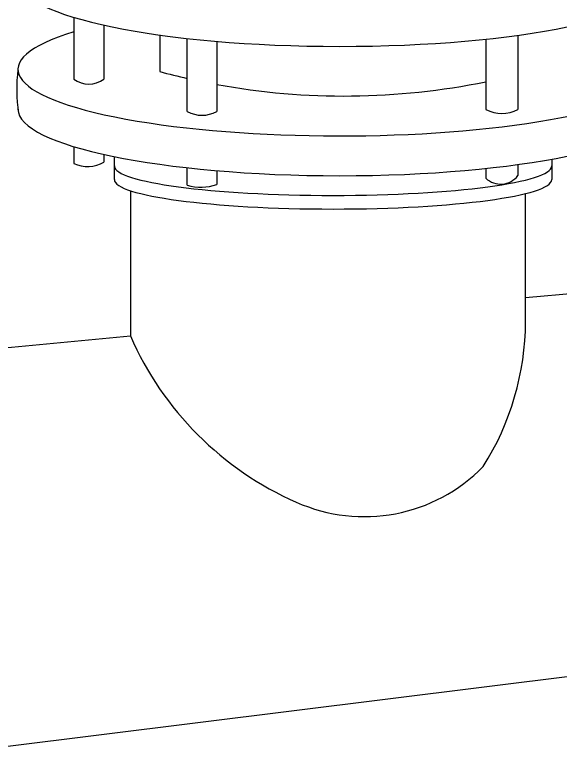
# Model space of a CAD drawing. Header units: millimetres. Extents: x 270980 to 377517, y 122245 to 152875.
# Drawn here: x 359321 to 364320, y 126611 to 133314 of the extents above; entities that cross this region are included whole.
import ezdxf

# ---------------------------------------------------------------- set-up
doc = ezdxf.new("R2010")
doc.units = ezdxf.units.MM

msp = doc.modelspace()

# ---------------------------------------------------------------- linework, layer by layer
for p, q in [((359862.9, 133289.2), (359862.9, 132723.5)), ((360137.2, 133218), (360137.7, 132723.5)), ((360649.4, 133127.3), (360649.4, 132792.6)), ((363930.1, 133124.9), (363930.1, 132444.9)), ((360902, 132427.2), (360902, 133095.7)), ((361172.3, 133069.2), (361172.3, 132427.2)), ((363637.7, 133089.6), (363637.7, 132444.9)), ((359862.9, 132104.5), (359862.9, 131949.1)), ((360138.4, 132033.1), (360138.5, 131962.3)), ((360233.4, 132012.9), (360233.5, 131802.5)), ((364241, 131989.5), (364241, 131802.5)), ((363930.1, 131940.3), (363930.1, 131839)), ((360902, 131752.6), (360902, 131911.1)), ((361172.3, 131884.5), (361172.3, 131758.3)), ((363637.7, 131904.9), (363637.7, 131814.9)), ((360381.7, 131701.1), (360381.7, 130369.9)), ((364001.2, 130502.8), (364001.2, 131674.7)), ((364001.2, 130722.3), (365316.7, 130839.4)), ((358593.9, 130199.8), (360381.7, 130369.9)), ((359234.7, 126610.8), (365724.2, 127416.6))]:
    msp.add_line(p, q)
for centre, radius, start, end in [((360753.4, 132630), 1414.1, 172.59618, 188.87829), ((362339.7, 139044.8), 6476.7, 254.87193, 257.17467), ((360000.3, 132905.4), 228, 232.93857, 307.06143), ((362339.7, 139044.8), 6476.7, 259.61616, 281.56078), ((361037.2, 132668.8), 276.8, 240.76537, 299.23463), ((363783.9, 132721.3), 312.7, 242.12332, 297.87668), ((359987.4, 132232.2), 309.3, 246.24089, 299.24326), ((363772.9, 131960), 198.4, 227.01705, 322.40882), ((361028.6, 132157.5), 424.2, 252.64255, 289.80779), ((361486.8, 130515.3), 2514.4, 327.76148, 359.7153), ((363091.8, 131555.6), 2958.2, 203.62955, 246.25496), ((362522.8, 130241.5), 1526.2, 245.94509, 315.62034)]:
    msp.add_arc(centre, radius, start, end)
for centre, major_axis, ratio, start_param, end_param in [((362298.3, 133632.4), (2947.3, 0), 0.20678, 3.141593, 6.283185), ((362298.3, 132812.2), (2947.3, 0), 0.20678, 2.543376, 6.868075), ((362298.3, 132447.8), (2947.3, 0), 0.20678, 3.141593, 6.283185), ((362237.6, 131927.2), (2003.4, 0), 0.134423, 3.141593, 6.283185), ((362237.6, 131802.5), (2003.4, 0), 0.134422, 3.141593, 6.283185)]:
    msp.add_ellipse(centre, major_axis=major_axis, ratio=ratio, start_param=start_param, end_param=end_param)

doc.saveas('drawing.dxf')
